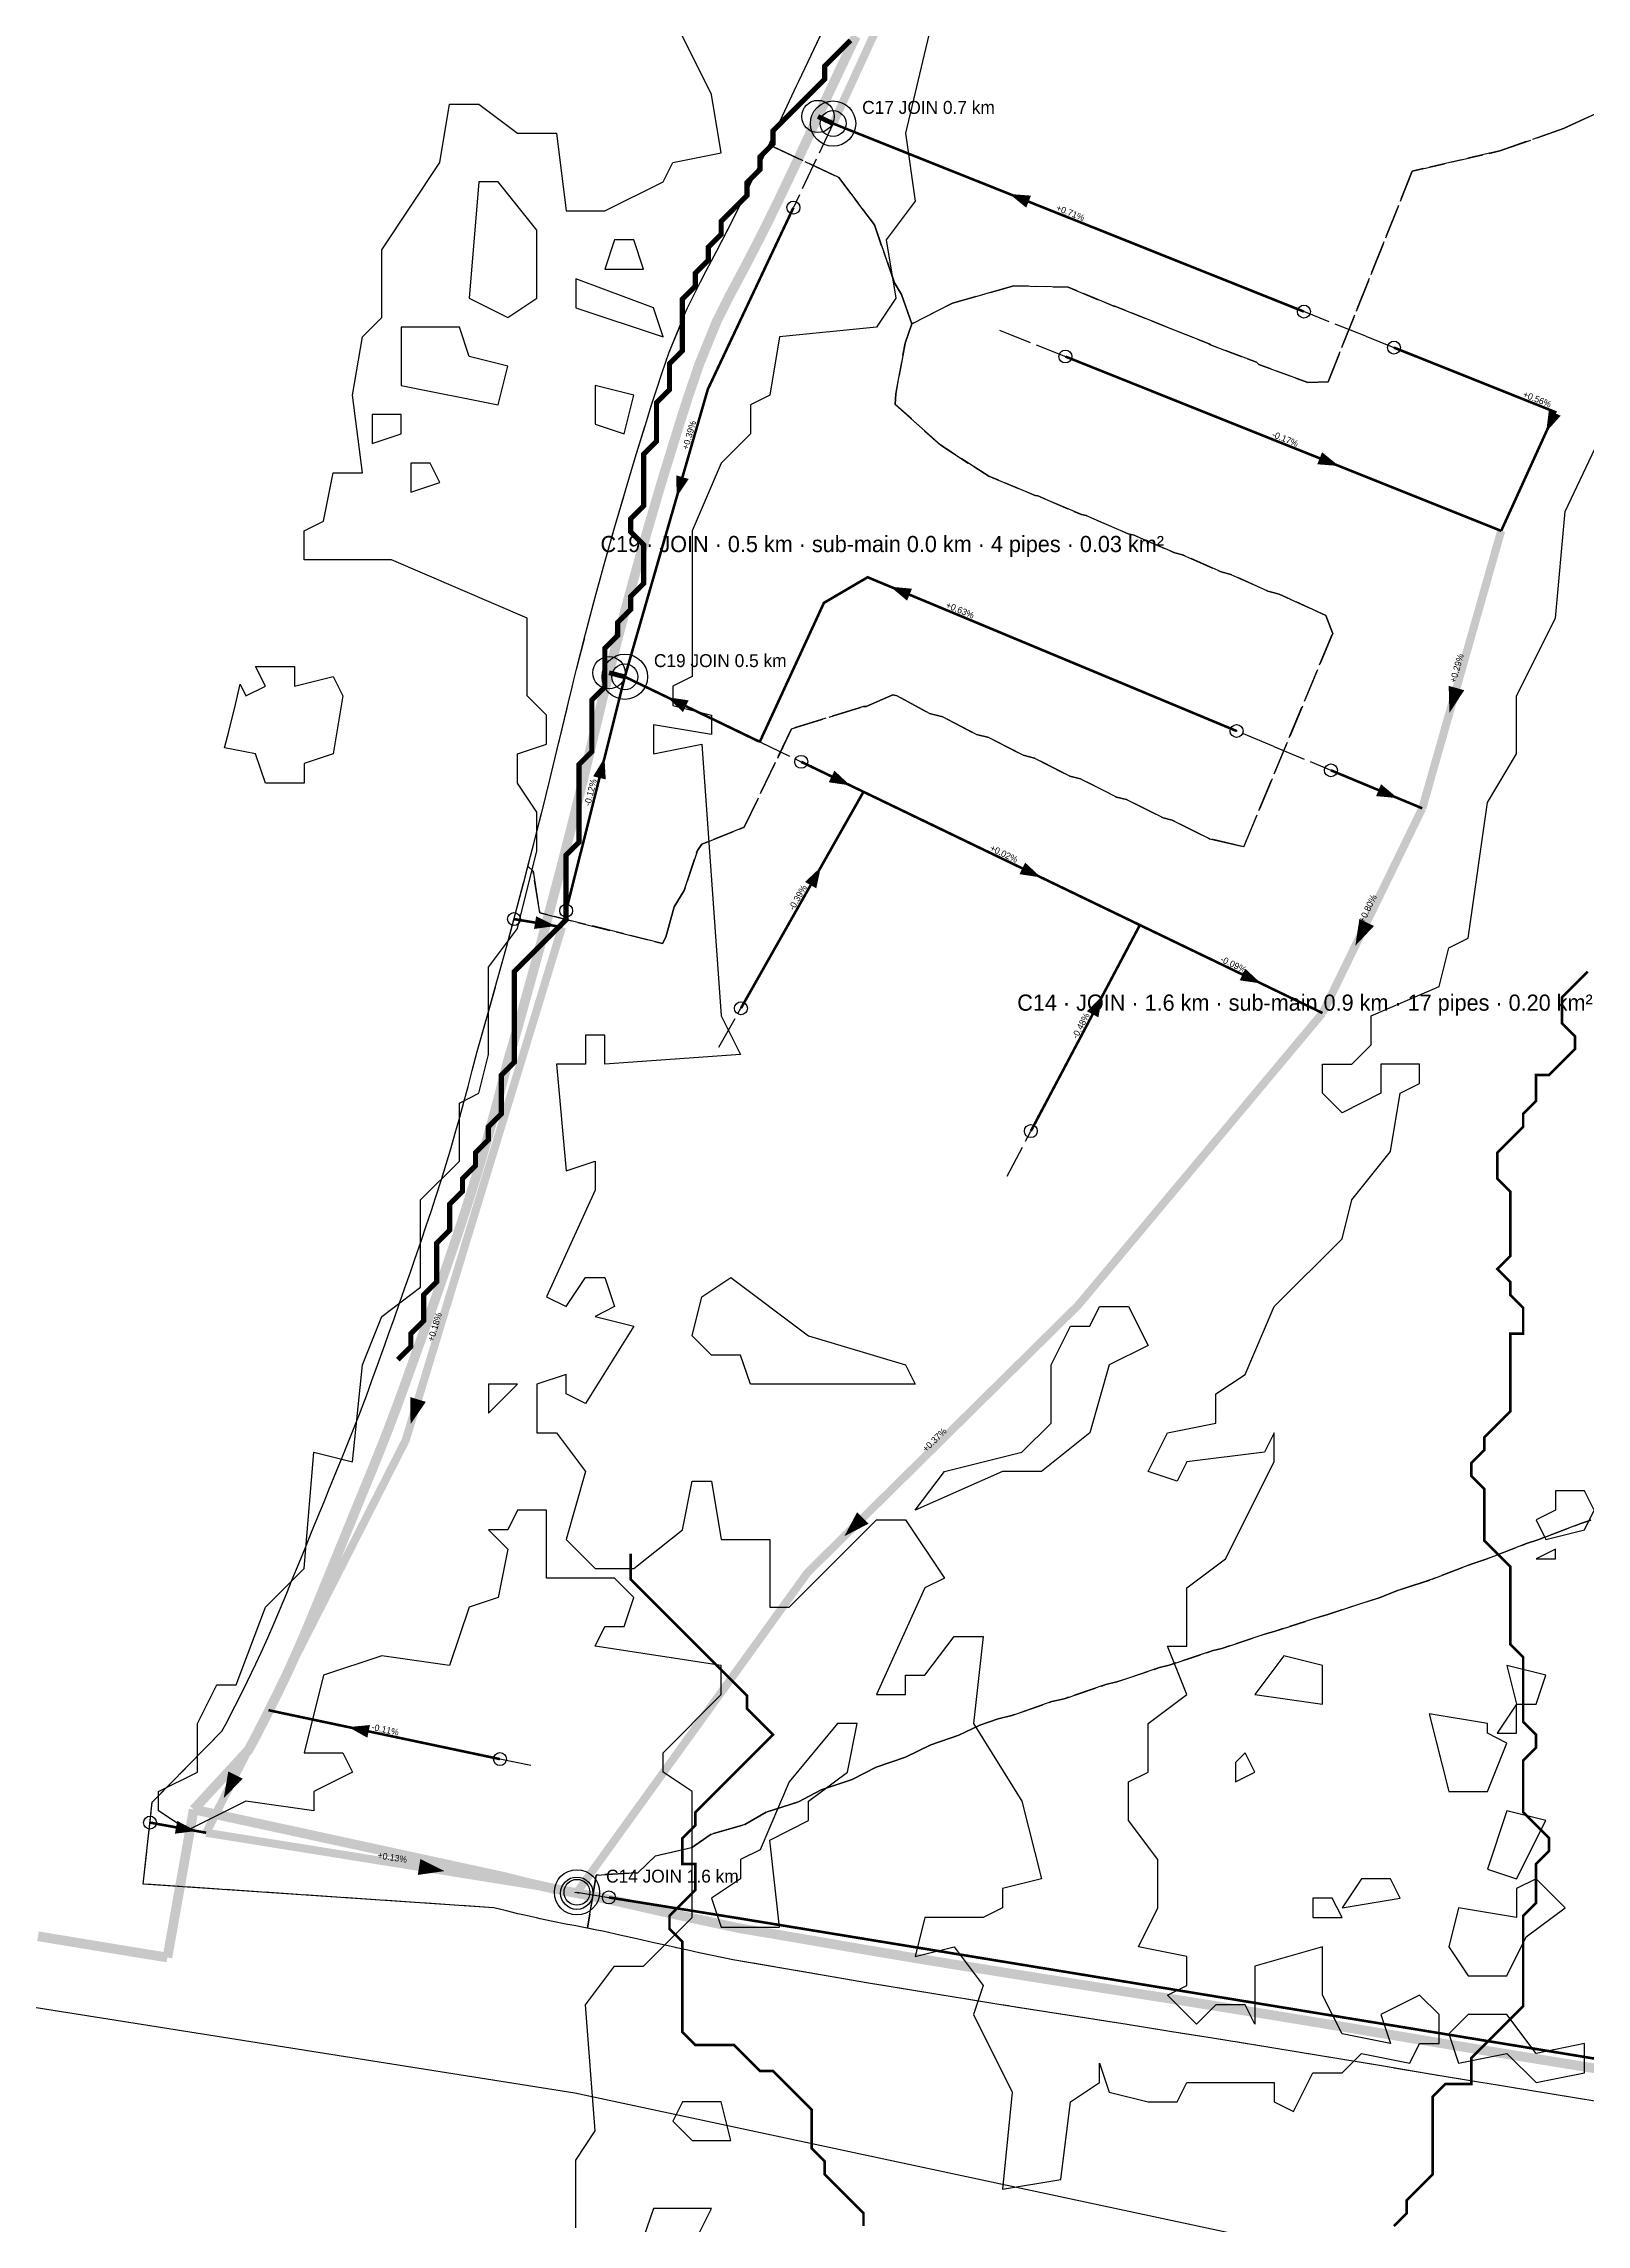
# Model space of a CAD drawing. Header units: metres. Extents: x 442821 to 452274, y 2561971 to 2571293.
# Drawn here: x 449078 to 449555, y 2567641 to 2568316 of the extents above; entities that cross this region are included whole.
import ezdxf
from ezdxf.enums import TextEntityAlignment as Align

# ---------------------------------------------------------------- set-up
doc = ezdxf.new("R2010")
doc.units = ezdxf.units.M
doc.header["$LTSCALE"] = 8
doc.linetypes.add('DASHDOT', pattern=[3.556, 2.54, -0.508, 0, -0.508])
doc.linetypes.add('DASHED', pattern=[1.524, 1.27, -0.254])
for name, color, linetype in [('A_ARROWS', 7, 'Continuous'), ('A_BUILT_2006', 252, 'Continuous'), ('A_CATCH_LABEL', 7, 'Continuous'), ('A_CATCHMENTS', 7, 'Continuous'), ('A_ENVELOPE', 3, 'Continuous'), ('A_GRADIENT', 8, 'Continuous'), ('A_HEAD_GAP', 8, 'Continuous'), ('A_HEADS', 8, 'Continuous'), ('A_JOIN_LINK', 6, 'Continuous'), ('A_MAIN_PIPE', 5, 'Continuous'), ('A_OUTLET_LABEL', 7, 'Continuous'), ('A_OUTLETS', 7, 'Continuous'), ('A_STREAMS', 5, 'Continuous'), ('A_WADI', 4, 'Continuous')]:
    doc.layers.add(name, color=color, linetype=linetype)

msp = doc.modelspace()

# ---------------------------------------------------------------- linework, layer by layer
at = {"layer": 'A_ARROWS', "color": 1}
msp.add_solid([(449376.92, 2568269.24), (449383.61, 2568268.72), (449382.12, 2568265.01)], dxfattribs=at)
at = {"layer": 'A_ARROWS', "color": 3}
for points in [[(449542.95, 2568195.64), (449543.77, 2568202.29), (449547.42, 2568200.64)], [(449478.83, 2568185.1), (449472.14, 2568185.62), (449473.63, 2568189.34)], [(449513.01, 2568108.7), (449512.79, 2568117.07), (449517.6, 2568115.71)], [(449327.69, 2568086.26), (449321.06, 2568087.24), (449322.8, 2568090.84)], [(449497.01, 2568082.34), (449490.33, 2568082.96), (449491.87, 2568086.65)], [(449318.6, 2568060.99), (449317.19, 2568054.43), (449313.71, 2568056.4)], [(449386.68, 2568057.82), (449380.05, 2568058.8), (449381.79, 2568062.4)], [(449236.55, 2568042.77), (449229.91, 2568041.86), (449230.57, 2568045.8)], [(449483.92, 2568036.67), (449485.17, 2568044.96), (449489.67, 2568042.77)], [(449454.77, 2568024.99), (449448.14, 2568025.97), (449449.88, 2568029.57)], [(449405.66, 2568021.11), (449404.44, 2568014.52), (449400.9, 2568016.39)], [(449191.7, 2567888.64), (449191.64, 2567897.02), (449196.42, 2567895.56)], [(449325.89, 2567854.01), (449329.83, 2567861.41), (449333.34, 2567857.86)], [(449172.49, 2567794.94), (449179.16, 2567795.58), (449178.34, 2567791.66)], [(449133.93, 2567772.96), (449135.33, 2567781.23), (449139.78, 2567778.96)], [(449125.48, 2567762.79), (449118.82, 2567761.97), (449119.54, 2567765.9)], [(449202.24, 2567750.4), (449193.94, 2567749.21), (449194.74, 2567754.14)]]:
    msp.add_solid(points, dxfattribs=at)
at = {"layer": 'A_ARROWS', "color": 2}
for points in [[(449274.03, 2568175.49), (449273.88, 2568182.19), (449277.72, 2568181.08)], [(449340.13, 2568147.74), (449346.8, 2568147.12), (449345.27, 2568143.43)], [(449271.07, 2568113.56), (449277.7, 2568112.58), (449275.97, 2568108.98)], [(449251.69, 2568094.81), (449252.07, 2568088.12), (449248.19, 2568089.09)]]:
    msp.add_solid(points, dxfattribs=at)
at = {"layer": 'A_BUILT_2006', "color": 252}
msp.add_lwpolyline([(448332.26, 2567295.53), (448412.16, 2567436.64), (448449.86, 2567533.08), (448423.25, 2567661.27), (448638.89, 2567714.37), (448758.53, 2567734.52), (448909.88, 2567734.52), (449242.47, 2567681.75), (449797.56, 2567563.21), (450151.84, 2567525.63), (450277.59, 2567501.59), (450351.46, 2567477.13), (450410.56, 2567500.21), (450555.37, 2567467.62), (450565.02, 2567465.34)], dxfattribs=at)
at = {"layer": 'A_CATCHMENTS', "color": 1, "linetype": 'DASHED'}
for points in [[(449569.02, 2568299.11), (449548.28, 2568289.49), (449528.62, 2568282.55), (449501.54, 2568276.33), (449475.47, 2568211.09), (449469.22, 2568210.93), (449454.07, 2568216.48), (449453.31, 2568217.17), (449439.12, 2568222.54), (449438.72, 2568222.92), (449424.18, 2568228.61), (449424.12, 2568228.66), (449409.58, 2568234.54), (449409.18, 2568234.54), (449395.05, 2568240.44), (449378.31, 2568240.81), (449359.31, 2568235.5), (449346.79, 2568229.05), (449343.5, 2568238.19), (449341.4, 2568241.73), (449335.18, 2568259.65), (449324.15, 2568274.3), (449302.6, 2568284.46), (449306.05, 2568291.85), (449308.22, 2568296.5), (449311.11, 2568302.72), (449311.79, 2568304.18), (449315.57, 2568312.22), (449320.44, 2568322.4)], [(449558.65, 2567679.13), (449545.43, 2567681.26), (449532.22, 2567683.41), (449529.1, 2567683.92), (449524.64, 2567684.65), (449521.99, 2567685.09), (449505.82, 2567687.78), (449492.62, 2567689.99), (449479.42, 2567692.2), (449466.21, 2567694.39), (449457.46, 2567695.83), (449439.78, 2567698.69), (449426.55, 2567700.8), (449413.33, 2567702.89), (449400.11, 2567704.97), (449388.83, 2567706.75), (449373.67, 2567709.15), (449363.18, 2567710.83), (449360.46, 2567711.27), (449347.26, 2567713.42), (449332.71, 2567715.86), (449320.89, 2567717.89), (449307.69, 2567720.17), (449291.43, 2567722.91), (449287.99, 2567723.65), (449284.48, 2567724.4), (449280.96, 2567725.15), (449277.45, 2567725.91), (449273.95, 2567726.67), (449273.64, 2567726.74), (449270.44, 2567727.44), (449266.94, 2567728.22), (449263.45, 2567729), (449261.64, 2567729.41), (449256.43, 2567730.6), (449251.17, 2567731.76), (449249.35, 2567732.14), (449246.46, 2567732.71), (449249.1, 2567749.14), (449249.1, 2567749.14), (449261.96, 2567749.85), (449267.45, 2567755.07), (449278.59, 2567757.62), (449284.69, 2567761.8), (449295.14, 2567764.77), (449301.73, 2567768.67), (449311.74, 2567771.79), (449318.72, 2567775.58), (449328.26, 2567778.71), (449335.68, 2567782.51), (449344.77, 2567785.59), (449352.62, 2567789.45), (449361.28, 2567792.45), (449367.73, 2567795.54), (449373.43, 2567797.54), (449377.66, 2567798.53), (449390.07, 2567802.81), (449393.89, 2567803.73), (449406.7, 2567808.08), (449410.13, 2567808.92), (449423.34, 2567813.36), (449426.36, 2567814.11), (449439.97, 2567818.64), (449442.6, 2567819.3), (449456.59, 2567823.92), (449458.83, 2567824.49), (449473.22, 2567829.2), (449475.07, 2567829.68), (449491.32, 2567834.96), (449497.29, 2567837.3), (449507.63, 2567840.66), (449520.06, 2567845.47), (449524.02, 2567846.76), (449536.84, 2567851.7), (449540.4, 2567852.87), (449553.62, 2567857.93), (449556.79, 2567858.97)]]:
    msp.add_lwpolyline(points, dxfattribs=at)
at = {"layer": 'A_CATCHMENTS', "color": 3, "linetype": 'DASHED'}
msp.add_lwpolyline([(449556.79, 2567858.97), (449553.62, 2567857.93), (449540.4, 2567852.87), (449536.84, 2567851.7), (449524.02, 2567846.76), (449520.06, 2567845.47), (449507.63, 2567840.66), (449497.29, 2567837.3), (449491.32, 2567834.96), (449475.07, 2567829.68), (449473.22, 2567829.2), (449458.83, 2567824.49), (449456.59, 2567823.92), (449442.6, 2567819.3), (449439.97, 2567818.64), (449426.36, 2567814.11), (449423.34, 2567813.36), (449410.13, 2567808.92), (449406.7, 2567808.08), (449393.89, 2567803.73), (449390.07, 2567802.81), (449377.66, 2567798.53), (449373.43, 2567797.54), (449367.73, 2567795.54), (449361.28, 2567792.45), (449352.62, 2567789.45), (449344.77, 2567785.59), (449335.68, 2567782.51), (449328.26, 2567778.71), (449318.72, 2567775.58), (449311.74, 2567771.79), (449301.73, 2567768.67), (449295.14, 2567764.77), (449284.69, 2567761.8), (449278.59, 2567757.62), (449267.45, 2567755.07), (449261.96, 2567749.85), (449249.1, 2567749.14), (449246.46, 2567732.71), (449245.81, 2567732.84), (449242.27, 2567733.53), (449240.29, 2567733.91), (449235.24, 2567734.91), (449231.76, 2567735.63), (449230.66, 2567735.88), (449226.93, 2567736.72), (449224.85, 2567737.22), (449221.37, 2567738.09), (449217.51, 2567739.05), (449109.03, 2567746.39), (449111.82, 2567771.7), (449133.35, 2567793.66), (449134.55, 2567795.86), (449137.46, 2567801.53), (449139.06, 2567804.7), (449141.3, 2567809.17), (449143.9, 2567814.53), (449145.54, 2567818.06), (449147.56, 2567822.56), (449149.53, 2567827.12), (449151.48, 2567831.73), (449153.4, 2567836.39), (449155.11, 2567840.56), (449157.25, 2567845.79), (449159.18, 2567850.51), (449161.1, 2567855.23), (449163.03, 2567859.95), (449164.96, 2567864.67), (449166.47, 2567868.37), (449168.84, 2567874.12), (449170.75, 2567878.81), (449172.64, 2567883.48), (449174.49, 2567888.14), (449175.68, 2567891.2), (449178.05, 2567897.47), (449179.78, 2567902.17), (449181.49, 2567906.92), (449183.72, 2567913.16), (449184.9, 2567916.49), (449186.6, 2567921.28), (449188.3, 2567926.07), (449189.98, 2567930.86), (449191.66, 2567935.65), (449193.06, 2567939.68), (449194.96, 2567945.22), (449196.58, 2567949.99), (449198.17, 2567954.77), (449199.43, 2567958.64), (449201.23, 2567964.3), (449202.71, 2567969.08), (449204.14, 2567973.87), (449205.54, 2567978.66), (449206.92, 2567983.59), (449208.2, 2567988.3), (449209.48, 2567993.16), (449210.75, 2567998.06), (449212.27, 2568003.97), (449215.23, 2568014.1), (449218.4, 2568025.56), (449219.23, 2568028.54), (449221.15, 2568035.55), (449224.07, 2568046.33), (449226.93, 2568057.1), (449228.02, 2568061.27), (449229.6, 2568059.69), (449229.6, 2568059.69), (449231.65, 2568046.87), (449269.61, 2568037.35), (449270.7, 2568039.3), (449273.27, 2568048.74), (449276.35, 2568053.79), (449280.46, 2568066.16), (449281.76, 2568068.14), (449282.13, 2568068.2), (449294.86, 2568073.3), (449309.56, 2568103.78), (449331.76, 2568110.67), (449332.64, 2568110.66), (449340.87, 2568114.24), (449342.16, 2568113.93), (449352.26, 2568108.53), (449356.35, 2568107.53), (449366.7, 2568102.07), (449370.54, 2568101.14), (449381.14, 2568095.6), (449384.72, 2568094.74), (449395.59, 2568089.14), (449398.91, 2568088.35), (449410.03, 2568082.68), (449413.1, 2568081.95), (449424.47, 2568076.22), (449427.28, 2568075.56), (449438.86, 2568069.79), (449449.39, 2568067.3), (449476.91, 2568133.32), (449476.89, 2568133.44), (449474.84, 2568138.8), (449460.4, 2568145.47), (449456.81, 2568146.39), (449445.45, 2568151.55), (449442.42, 2568152.3), (449430.51, 2568157.62), (449428.04, 2568158.21), (449415.56, 2568163.68), (449413.65, 2568164.13), (449400.62, 2568169.75), (449399.27, 2568170.05), (449385.67, 2568175.81), (449384.88, 2568175.98), (449370.52, 2568181.95), (449355.67, 2568191.5), (449341.63, 2568204.14), (449341.76, 2568207.36), (449344.68, 2568223.08), (449346.79, 2568229.05), (449359.31, 2568235.5), (449378.31, 2568240.81), (449395.05, 2568240.44), (449409.18, 2568234.54), (449409.58, 2568234.54), (449424.12, 2568228.66), (449424.18, 2568228.61), (449438.72, 2568222.92), (449439.12, 2568222.54), (449453.31, 2568217.17), (449454.07, 2568216.48), (449469.22, 2568210.93), (449475.47, 2568211.09), (449501.54, 2568276.33), (449528.62, 2568282.55), (449548.28, 2568289.49), (449569.02, 2568299.11)], dxfattribs=at)
at = {"layer": 'A_CATCHMENTS', "color": 2, "linetype": 'DASHED'}
msp.add_lwpolyline([(449324.15, 2568274.3), (449335.18, 2568259.65), (449341.4, 2568241.73), (449343.5, 2568238.19), (449346.79, 2568229.05), (449344.68, 2568223.08), (449341.76, 2568207.36), (449341.63, 2568204.14), (449355.67, 2568191.5), (449370.52, 2568181.95), (449384.88, 2568175.98), (449385.67, 2568175.81), (449399.27, 2568170.05), (449400.62, 2568169.75), (449413.65, 2568164.13), (449415.56, 2568163.68), (449428.04, 2568158.21), (449430.51, 2568157.62), (449442.42, 2568152.3), (449445.45, 2568151.55), (449456.81, 2568146.39), (449460.4, 2568145.47), (449474.84, 2568138.8), (449476.89, 2568133.44), (449476.91, 2568133.32), (449449.39, 2568067.3), (449438.86, 2568069.79), (449427.28, 2568075.56), (449424.47, 2568076.22), (449413.1, 2568081.95), (449410.03, 2568082.68), (449398.91, 2568088.35), (449395.59, 2568089.14), (449384.72, 2568094.74), (449381.14, 2568095.6), (449370.54, 2568101.14), (449366.7, 2568102.07), (449356.35, 2568107.53), (449352.26, 2568108.53), (449342.16, 2568113.93), (449340.87, 2568114.24), (449332.64, 2568110.66), (449331.76, 2568110.67), (449309.56, 2568103.78), (449294.86, 2568073.3), (449282.13, 2568068.2), (449281.76, 2568068.14), (449280.46, 2568066.16), (449276.35, 2568053.79), (449273.27, 2568048.74), (449270.7, 2568039.3), (449269.61, 2568037.35), (449231.65, 2568046.87), (449229.6, 2568059.69), (449228.02, 2568061.27), (449229.74, 2568067.88), (449232.48, 2568078.67), (449234.68, 2568087.59), (449237.48, 2568099.21), (449237.75, 2568100.33), (449240.55, 2568112), (449241.67, 2568116.65), (449242.23, 2568118.92), (449243.05, 2568122.23), (449245.84, 2568133.18), (449248.73, 2568144.12), (449251.71, 2568155.03), (449254.78, 2568165.92), (449258.17, 2568177.51), (449259.19, 2568181.01), (449261.18, 2568187.6), (449264.75, 2568199.12), (449266.16, 2568203.67), (449267.94, 2568209.26), (449269.45, 2568213.68), (449271.72, 2568220.33), (449276.43, 2568231.85), (449277.23, 2568233.8), (449281.35, 2568242.08), (449283.13, 2568245.44), (449286.43, 2568251.63), (449291.7, 2568261.85), (449296.56, 2568271.73), (449301.33, 2568281.74), (449302.6, 2568284.46), (449324.15, 2568274.3)], close=True, dxfattribs=at)
at = {"layer": 'A_ENVELOPE', "color": 3}
msp.add_lwpolyline([(449558.65, 2567679.13), (449545.43, 2567681.26), (449532.22, 2567683.41), (449529.1, 2567683.92), (449524.64, 2567684.65), (449521.99, 2567685.09), (449505.82, 2567687.78), (449492.62, 2567689.99), (449479.42, 2567692.2), (449466.21, 2567694.39), (449457.46, 2567695.83), (449439.78, 2567698.69), (449426.55, 2567700.8), (449413.33, 2567702.89), (449400.11, 2567704.97), (449388.83, 2567706.75), (449373.67, 2567709.15), (449363.18, 2567710.83), (449360.46, 2567711.27), (449347.26, 2567713.42), (449332.71, 2567715.86), (449320.89, 2567717.89), (449307.69, 2567720.17), (449291.43, 2567722.91), (449287.99, 2567723.65), (449284.48, 2567724.4), (449280.96, 2567725.15), (449277.45, 2567725.91), (449273.95, 2567726.67), (449273.64, 2567726.74), (449270.44, 2567727.44), (449266.94, 2567728.22), (449263.45, 2567729), (449261.64, 2567729.41), (449256.43, 2567730.6), (449251.17, 2567731.76), (449249.35, 2567732.14), (449245.81, 2567732.84), (449242.27, 2567733.53), (449240.29, 2567733.91), (449235.24, 2567734.91), (449231.76, 2567735.63), (449230.66, 2567735.88), (449226.93, 2567736.72), (449224.85, 2567737.22), (449221.37, 2567738.09), (449217.51, 2567739.05), (449109.03, 2567746.39), (449111.82, 2567771.7), (449133.35, 2567793.66), (449134.55, 2567795.86), (449137.46, 2567801.53), (449139.06, 2567804.7), (449141.3, 2567809.17), (449143.9, 2567814.53), (449145.54, 2567818.06), (449147.56, 2567822.56), (449149.53, 2567827.12), (449151.48, 2567831.73), (449153.4, 2567836.39), (449155.11, 2567840.56), (449157.25, 2567845.79), (449159.18, 2567850.51), (449161.1, 2567855.23), (449163.03, 2567859.95), (449164.96, 2567864.67), (449166.47, 2567868.37), (449168.84, 2567874.12), (449170.75, 2567878.81), (449172.64, 2567883.48), (449174.49, 2567888.14), (449175.68, 2567891.2), (449178.05, 2567897.47), (449179.78, 2567902.17), (449181.49, 2567906.92), (449183.72, 2567913.16), (449184.9, 2567916.49), (449186.6, 2567921.28), (449188.3, 2567926.07), (449189.98, 2567930.86), (449191.66, 2567935.65), (449193.06, 2567939.68), (449194.96, 2567945.22), (449196.58, 2567949.99), (449198.17, 2567954.77), (449199.43, 2567958.64), (449201.23, 2567964.3), (449202.71, 2567969.08), (449204.14, 2567973.87), (449205.54, 2567978.66), (449206.92, 2567983.59), (449208.2, 2567988.3), (449209.48, 2567993.16), (449210.75, 2567998.06), (449212.27, 2568003.97), (449215.23, 2568014.1), (449218.4, 2568025.56), (449219.23, 2568028.54), (449221.15, 2568035.55), (449224.07, 2568046.33), (449226.93, 2568057.1), (449229.74, 2568067.88), (449232.48, 2568078.67), (449234.68, 2568087.59), (449237.48, 2568099.21), (449237.75, 2568100.33), (449240.55, 2568112), (449241.67, 2568116.65), (449242.23, 2568118.92), (449243.05, 2568122.23), (449245.84, 2568133.18), (449248.73, 2568144.12), (449251.71, 2568155.03), (449254.78, 2568165.92), (449258.17, 2568177.51), (449259.19, 2568181.01), (449261.18, 2568187.6), (449264.75, 2568199.12), (449266.16, 2568203.67), (449267.94, 2568209.26), (449269.45, 2568213.68), (449271.72, 2568220.33), (449276.43, 2568231.85), (449277.23, 2568233.8), (449281.35, 2568242.08), (449283.13, 2568245.44), (449286.43, 2568251.63), (449291.7, 2568261.85), (449296.56, 2568271.73), (449301.33, 2568281.74), (449306.05, 2568291.85), (449308.22, 2568296.5), (449311.11, 2568302.72), (449311.79, 2568304.18), (449315.57, 2568312.22), (449320.44, 2568322.4)], dxfattribs=at)
at = {"layer": 'A_HEAD_GAP', "color": 8, "linetype": 'DASHED'}
for points in [[(449322.39, 2568291.03), (449310.13, 2568265.02)], [(449487.15, 2568225.2), (449468.01, 2568232.85)], [(449373.89, 2568227.1), (449394.25, 2568218.95)], [(449487.15, 2568225.2), (449495.87, 2568221.72)], [(449458.67, 2568098.32), (449447.19, 2568103.1)], [(449299.72, 2568099.75), (449312.54, 2568093.57)], [(449458.67, 2568098.32), (449476.37, 2568090.94)], [(449238.55, 2568042.44), (449239.83, 2568047.51)], [(449287.07, 2568005.27), (449293.89, 2568017.33)], [(449376.21, 2567965.42), (449383.56, 2567979.32)], [(449228.88, 2567783.02), (449219.37, 2567785.03)], [(449243.18, 2567743.83), (449253.05, 2567742.24)]]:
    msp.add_lwpolyline(points, dxfattribs=at)
at = {"layer": 'A_HEADS', "color": 2}
for centre in [(449310.13, 2568265.02), (449447.19, 2568103.1), (449239.83, 2568047.51)]:
    msp.add_circle(centre, 2, dxfattribs=at)
at = {"layer": 'A_HEADS', "color": 1}
for centre in [(449468.01, 2568232.85), (449253.05, 2567742.24)]:
    msp.add_circle(centre, 2, dxfattribs=at)
at = {"layer": 'A_HEADS', "color": 3}
for centre in [(449495.87, 2568221.72), (449394.25, 2568218.95), (449312.54, 2568093.57), (449476.37, 2568090.94), (449223.69, 2568044.92), (449293.89, 2568017.33), (449383.56, 2567979.32), (449219.37, 2567785.03), (449111.12, 2567765.39)]:
    msp.add_circle(centre, 2, dxfattribs=at)
at = {"layer": 'A_JOIN_LINK', "color": 6, "const_width": 1.5}
for points in [[(449322.39, 2568291.03), (449317.71, 2568293.21)], [(449257.98, 2568119.87), (449253.09, 2568121.12)], [(449243.18, 2567743.83), (449243.13, 2567743.55)]]:
    msp.add_lwpolyline(points, dxfattribs=at)
at = {"layer": 'A_JOIN_LINK', "color": 6}
for centre in [(449317.71, 2568293.21), (449253.09, 2568121.12), (449243.13, 2567743.55)]:
    msp.add_circle(centre, 5, dxfattribs=at)
at = {"layer": 'A_MAIN_PIPE', "color": 5, "const_width": 3}
for points in [[(449329.44, 2568318.06), (449324.61, 2568307.94), (449320.85, 2568299.94), (449320.18, 2568298.5), (449317.28, 2568292.28), (449315.11, 2568287.62), (449310.37, 2568277.48), (449305.57, 2568267.38), (449300.64, 2568257.35), (449295.29, 2568246.98), (449291.96, 2568240.73), (449290.24, 2568237.5), (449286.35, 2568229.68), (449285.69, 2568228.07), (449281.09, 2568216.82), (449278.92, 2568210.45), (449277.44, 2568206.13), (449275.7, 2568200.67), (449274.3, 2568196.16), (449270.74, 2568184.68), (449268.78, 2568178.16), (449267.76, 2568174.7), (449264.39, 2568163.16), (449261.34, 2568152.35), (449258.39, 2568141.53), (449255.52, 2568130.67), (449252.75, 2568119.79), (449251.94, 2568116.52), (449251.39, 2568114.28), (449250.28, 2568109.66), (449247.47, 2568097.99), (449247.2, 2568096.87), (449244.4, 2568085.22), (449242.18, 2568076.24), (449239.43, 2568065.39), (449236.6, 2568054.55), (449233.72, 2568043.73), (449230.8, 2568032.92), (449228.87, 2568025.89), (449228.04, 2568022.89), (449224.85, 2568011.36), (449221.91, 2568001.32), (449220.43, 2567995.56), (449219.16, 2567990.63), (449217.86, 2567985.71), (449216.56, 2567980.93), (449215.15, 2567975.92), (449213.73, 2567971.04), (449212.28, 2567966.17), (449210.78, 2567961.31), (449208.95, 2567955.57), (449207.66, 2567951.63), (449206.06, 2567946.81), (449204.42, 2567941.99), (449202.51, 2567936.42), (449201.1, 2567932.36), (449199.42, 2567927.55), (449197.73, 2567922.75), (449196.03, 2567917.94), (449194.32, 2567913.14), (449193.14, 2567909.81), (449190.9, 2567903.54), (449189.17, 2567898.75), (449187.42, 2567893.98), (449185.02, 2567887.63), (449183.8, 2567884.48), (449181.93, 2567879.76), (449180.02, 2567875.04), (449178.09, 2567870.33), (449175.73, 2567864.57), (449174.22, 2567860.89), (449172.29, 2567856.17), (449170.36, 2567851.45), (449168.44, 2567846.73), (449166.51, 2567842.01), (449164.37, 2567836.77), (449162.65, 2567832.58), (449160.7, 2567827.87), (449158.73, 2567823.19), (449156.71, 2567818.53), (449154.63, 2567813.9), (449152.93, 2567810.24), (449150.27, 2567804.76), (449148, 2567800.21), (449146.37, 2567796.99), (449143.38, 2567791.16), (449141.53, 2567787.78), (449124.63, 2567769.44)], [(449124.63, 2567769.44), (449116.51, 2567723.67)], [(449560.23, 2567689.01), (449547.03, 2567691.14), (449533.84, 2567693.28), (449530.72, 2567693.79), (449526.27, 2567694.52), (449523.63, 2567694.96), (449507.47, 2567697.64), (449494.27, 2567699.85), (449481.06, 2567702.06), (449467.84, 2567704.26), (449459.07, 2567705.7), (449441.36, 2567708.56), (449428.12, 2567710.67), (449414.88, 2567712.77), (449401.66, 2567714.85), (449390.39, 2567716.63), (449375.24, 2567719.03), (449364.76, 2567720.71), (449362.06, 2567721.14), (449348.89, 2567723.29), (449334.38, 2567725.72), (449322.58, 2567727.75), (449309.37, 2567730.03), (449293.31, 2567732.74), (449290.07, 2567733.43), (449286.57, 2567734.18), (449283.07, 2567734.93), (449279.57, 2567735.68), (449276.08, 2567736.44), (449275.78, 2567736.51), (449272.6, 2567737.2), (449269.12, 2567737.98), (449265.65, 2567738.76), (449263.86, 2567739.16), (449258.62, 2567740.36), (449253.26, 2567741.54), (449251.35, 2567741.93), (449247.74, 2567742.66), (449244.17, 2567743.35), (449242.21, 2567743.73), (449237.23, 2567744.71), (449233.88, 2567745.41), (449232.85, 2567745.64), (449229.19, 2567746.46), (449227.23, 2567746.93), (449223.79, 2567747.79), (449219.92, 2567748.75), (449124.63, 2567769.44)], [(449116.51, 2567723.67), (449108.49, 2567724.96), (449099.68, 2567726.4), (449092.44, 2567727.6), (449084.38, 2567728.93), (449076.46, 2567730.23)]]:
    msp.add_lwpolyline(points, dxfattribs=at)
at = {"layer": 'A_OUTLETS', "color": 5}
for centre, radius in [((449322.39, 2568291.03), 7), ((449322.39, 2568291.03), 4), ((449257.98, 2568119.87), 7), ((449257.98, 2568119.87), 4), ((449243.18, 2567743.83), 7), ((449243.18, 2567743.83), 4)]:
    msp.add_circle(centre, radius, dxfattribs=at)
at = {"layer": 'A_SECONDARY_HEADER', "color": 1, "linetype": 'DASHED', "const_width": 2.5}
msp.add_lwpolyline([(449358.42, 2568369.56), (449322.39, 2568291.03)], dxfattribs=at)
at = {"layer": 'A_SECONDARY_HEADER', "color": 3, "linetype": 'DASHED', "const_width": 2.5}
for points in [[(449529.02, 2568165.01), (449504.62, 2568079.17)], [(449238.55, 2568042.44), (449190.19, 2567883.67), (449147.76, 2567800.17)], [(449473.77, 2568015.84), (449398.25, 2567925.5), (449314.53, 2567842.79), (449243.18, 2567743.83)], [(449147.76, 2567800.17), (449128.49, 2567762.25)], [(449128.49, 2567762.25), (449243.18, 2567743.83)]]:
    msp.add_lwpolyline(points, dxfattribs=at)
at = {"layer": 'A_SECONDARY_HEADER', "color": 3, "const_width": 2.5}
msp.add_lwpolyline([(449504.62, 2568079.17), (449473.77, 2568015.84)], dxfattribs=at)
at = {"layer": 'A_SECONDARY_MAIN', "color": 1, "const_width": 0.8}
msp.add_lwpolyline([(449468.01, 2568232.85), (449322.39, 2568291.03)], dxfattribs=at)
at = {"layer": 'A_SECONDARY_MAIN', "color": 3, "linetype": 'DASHDOT', "const_width": 0.8}
for points in [[(449394.25, 2568218.95), (449529.02, 2568165.01)], [(449293.89, 2568017.33), (449331.79, 2568084.29)], [(449383.56, 2567979.32), (449417.27, 2568043.07)]]:
    msp.add_lwpolyline(points, dxfattribs=at)
at = {"layer": 'A_SECONDARY_MAIN', "color": 2, "const_width": 0.8}
for points in [[(449447.19, 2568103.1), (449333.08, 2568150.67), (449319.55, 2568142.74), (449299.72, 2568099.75)], [(449299.72, 2568099.75), (449257.98, 2568119.87)]]:
    msp.add_lwpolyline(points, dxfattribs=at)
at = {"layer": 'A_SECONDARY_MAIN', "color": 3, "linetype": 'DASHED', "const_width": 0.8}
for points in [[(449331.79, 2568084.29), (449417.27, 2568043.07)], [(449223.69, 2568044.92), (449238.55, 2568042.44)], [(449417.27, 2568043.07), (449473.77, 2568015.84)], [(449219.37, 2567785.03), (449147.76, 2567800.17)]]:
    msp.add_lwpolyline(points, dxfattribs=at)
at = {"layer": 'A_SECONDARY_MAIN', "color": 3, "const_width": 0.8}
msp.add_lwpolyline([(449111.12, 2567765.39), (449128.49, 2567762.25)], dxfattribs=at)
at = {"layer": 'A_SECONDARY_MAIN_BRANCH', "color": 2, "linetype": 'DASHED', "const_width": 0.8}
for points in [[(449310.13, 2568265.02), (449283.65, 2568208.83), (449257.98, 2568119.87)], [(449239.83, 2568047.51), (449257.98, 2568119.87)]]:
    msp.add_lwpolyline(points, dxfattribs=at)
at = {"layer": 'A_SECONDARY_MAIN_BRANCH', "color": 3, "const_width": 0.8}
for points in [[(449495.87, 2568221.72), (449545.74, 2568201.79), (449529.02, 2568165.01)], [(449476.37, 2568090.94), (449504.62, 2568079.17)]]:
    msp.add_lwpolyline(points, dxfattribs=at)
at = {"layer": 'A_SECONDARY_MAIN_BRANCH', "color": 3, "linetype": 'DASHED', "const_width": 0.8}
msp.add_lwpolyline([(449312.54, 2568093.57), (449321.89, 2568089.06), (449331.79, 2568084.29)], dxfattribs=at)
at = {"layer": 'A_SECONDARY_MAIN_BRANCH', "color": 1, "linetype": 'DASHED', "const_width": 0.8}
msp.add_lwpolyline([(449253.05, 2567742.24), (449293.53, 2567735.74), (449695.92, 2567669.75), (449912.47, 2567635.88)], dxfattribs=at)
at = {"layer": 'A_STREAMS', "color": 5}
for points, const_width in [([(449327.8, 2568316.78), (449323.8, 2568312.78), (449319.8, 2568308.78), (449319.8, 2568304.78), (449315.8, 2568300.78), (449311.79, 2568296.78), (449307.79, 2568292.77), (449303.79, 2568288.77), (449303.79, 2568284.77), (449299.79, 2568280.77), (449299.79, 2568276.77), (449295.79, 2568272.77), (449295.79, 2568268.77), (449291.79, 2568264.76), (449287.79, 2568260.76), (449287.79, 2568256.76), (449283.79, 2568252.76), (449283.79, 2568248.76), (449279.79, 2568244.76), (449279.79, 2568240.76), (449275.79, 2568236.75), (449275.79, 2568232.75), (449275.79, 2568228.75), (449275.79, 2568224.75), (449275.79, 2568220.75), (449271.79, 2568216.75), (449271.79, 2568212.75), (449271.79, 2568208.74), (449267.79, 2568204.74), (449267.79, 2568200.74), (449267.79, 2568196.74), (449267.79, 2568192.74), (449263.79, 2568188.74), (449263.79, 2568184.74), (449263.79, 2568180.74), (449263.79, 2568176.73), (449263.79, 2568172.73), (449259.79, 2568168.73), (449259.79, 2568164.73), (449263.79, 2568160.73), (449263.79, 2568156.73), (449263.79, 2568152.73), (449263.79, 2568148.72), (449259.79, 2568144.72), (449259.79, 2568140.72), (449255.79, 2568136.72), (449255.79, 2568132.72), (449251.79, 2568128.72), (449251.79, 2568124.72), (449251.79, 2568120.71), (449251.79, 2568116.71), (449247.79, 2568112.71), (449247.79, 2568108.71), (449247.79, 2568104.71), (449247.79, 2568100.71), (449247.79, 2568096.71), (449243.79, 2568092.7), (449243.79, 2568088.7), (449243.79, 2568084.7), (449243.79, 2568080.7), (449243.79, 2568076.7), (449243.79, 2568072.7), (449243.79, 2568068.7), (449239.78, 2568064.69), (449239.78, 2568060.69), (449239.78, 2568056.69), (449239.78, 2568052.69), (449239.78, 2568048.69), (449239.78, 2568044.69), (449235.78, 2568040.69), (449231.78, 2568036.68), (449227.78, 2568032.68), (449223.78, 2568028.68), (449223.78, 2568024.68), (449223.78, 2568020.68), (449223.78, 2568016.68), (449223.78, 2568012.68), (449223.78, 2568008.68), (449223.78, 2568004.67), (449223.78, 2568000.67), (449219.78, 2567996.67), (449219.78, 2567992.67), (449219.78, 2567988.67), (449219.78, 2567984.67), (449215.78, 2567980.67), (449215.78, 2567976.66), (449211.78, 2567972.66), (449211.78, 2567968.66), (449207.78, 2567964.66), (449207.78, 2567960.66), (449203.78, 2567956.66), (449203.78, 2567952.66), (449203.78, 2567948.65), (449199.78, 2567944.65), (449199.78, 2567940.65), (449199.78, 2567936.65), (449199.78, 2567932.65), (449195.78, 2567928.65), (449195.78, 2567924.65), (449195.78, 2567920.64), (449191.78, 2567916.64), (449191.78, 2567912.64), (449187.78, 2567908.64)], 1.6), ([(449555.83, 2568028.68), (449551.83, 2568024.68), (449547.83, 2568020.68), (449547.83, 2568016.68), (449547.83, 2568012.68), (449551.83, 2568008.68), (449551.83, 2568004.67), (449547.83, 2568000.67), (449543.83, 2567996.67), (449539.83, 2567996.67), (449539.83, 2567992.67), (449539.83, 2567988.67), (449535.83, 2567984.67), (449535.83, 2567980.67), (449531.82, 2567976.66), (449527.82, 2567972.66), (449527.82, 2567968.66), (449527.82, 2567964.66), (449531.82, 2567960.66), (449531.82, 2567956.66), (449531.82, 2567952.66), (449531.82, 2567948.65), (449531.82, 2567944.65), (449531.82, 2567940.65), (449527.82, 2567936.65), (449531.82, 2567932.65), (449531.82, 2567928.65), (449535.83, 2567924.65), (449535.83, 2567920.64), (449535.83, 2567916.64), (449531.82, 2567916.64), (449531.82, 2567912.64), (449531.82, 2567908.64), (449531.82, 2567904.64), (449531.82, 2567900.64), (449531.82, 2567896.64), (449531.82, 2567892.63), (449527.82, 2567888.63), (449523.82, 2567884.63), (449523.82, 2567880.63), (449519.82, 2567876.63), (449519.82, 2567872.63), (449523.82, 2567868.63), (449523.82, 2567864.62), (449523.82, 2567860.62), (449523.82, 2567856.62), (449523.82, 2567852.62), (449527.82, 2567848.62), (449531.82, 2567844.62), (449531.82, 2567840.62), (449531.82, 2567836.62), (449531.82, 2567832.61), (449531.82, 2567828.61), (449531.82, 2567824.61), (449531.82, 2567820.61), (449535.83, 2567816.61), (449535.83, 2567812.61), (449535.83, 2567808.61), (449535.83, 2567804.6), (449535.83, 2567800.6), (449535.83, 2567796.6), (449539.83, 2567792.6), (449539.83, 2567788.6), (449535.83, 2567784.6), (449535.83, 2567780.6), (449535.83, 2567776.59), (449535.83, 2567772.59), (449535.83, 2567768.59), (449539.83, 2567764.59), (449543.83, 2567760.59), (449543.83, 2567756.59), (449539.83, 2567752.59), (449539.83, 2567748.58), (449539.83, 2567744.58), (449539.83, 2567740.58), (449535.83, 2567736.58), (449535.83, 2567732.58), (449535.83, 2567728.58), (449535.83, 2567724.58), (449535.83, 2567720.57), (449535.83, 2567716.57), (449535.83, 2567712.57), (449535.83, 2567708.57), (449531.82, 2567704.57), (449527.82, 2567700.57), (449523.82, 2567696.57), (449519.82, 2567692.56), (449519.82, 2567688.56), (449519.82, 2567684.56), (449515.82, 2567684.56), (449511.82, 2567684.56), (449507.82, 2567680.56), (449507.82, 2567676.56), (449507.82, 2567672.56), (449507.82, 2567668.56), (449507.82, 2567664.56), (449507.82, 2567660.55), (449507.82, 2567656.55), (449503.82, 2567652.55), (449499.82, 2567648.55), (449499.82, 2567644.55), (449495.82, 2567640.55)], 0.8), ([(449259.79, 2567848.62), (449259.79, 2567844.62), (449259.79, 2567840.62), (449263.79, 2567836.62), (449267.79, 2567832.61), (449271.79, 2567828.61), (449275.79, 2567824.61), (449279.79, 2567820.61), (449283.79, 2567816.61), (449287.79, 2567812.61), (449291.79, 2567808.61), (449295.79, 2567804.6), (449295.79, 2567800.6), (449299.79, 2567796.6), (449303.79, 2567792.6), (449299.79, 2567788.6), (449295.79, 2567784.6), (449291.79, 2567780.6), (449287.79, 2567776.59), (449283.79, 2567772.59), (449279.79, 2567768.59), (449279.79, 2567764.59), (449275.79, 2567760.59), (449275.79, 2567756.59), (449275.79, 2567752.59), (449279.79, 2567752.59), (449279.79, 2567748.58), (449279.79, 2567744.58), (449275.79, 2567740.58), (449271.79, 2567736.58), (449271.79, 2567732.58), (449275.79, 2567728.58), (449275.79, 2567724.58), (449275.79, 2567720.57), (449275.79, 2567716.57), (449275.79, 2567712.57), (449275.79, 2567708.57), (449275.79, 2567704.57), (449275.79, 2567700.57), (449279.79, 2567696.57), (449283.79, 2567696.57), (449287.79, 2567696.57), (449291.79, 2567696.57), (449295.79, 2567692.56), (449299.79, 2567688.56), (449303.79, 2567688.56), (449307.79, 2567684.56), (449311.79, 2567680.56), (449315.8, 2567676.56), (449315.8, 2567672.56), (449315.8, 2567668.56), (449315.8, 2567664.56), (449319.8, 2567660.55), (449319.8, 2567656.55), (449323.8, 2567652.55), (449327.8, 2567648.55), (449331.8, 2567644.55), (449331.8, 2567640.55)], 0.8)]:
    msp.add_lwpolyline(points, dxfattribs=dict(at, const_width=const_width))
at = {"layer": 'A_WADI', "color": 4}
for points in [[(449356.8, 2568339.01), (449344.8, 2568288.01), (449347.8, 2568267.01), (449338.8, 2568255.01), (449341.8, 2568237.01), (449335.8, 2568228.01), (449305.8, 2568225.01), (449302.8, 2568207.01), (449296.8, 2568204.01), (449296.8, 2568195.01), (449287.8, 2568186.01), (449278.8, 2568165.01), (449278.8, 2568120.01), (449272.8, 2568117.01), (449272.8, 2568111.01), (449284.8, 2568108.01), (449284.8, 2568102.01), (449266.8, 2568105.01), (449266.8, 2568096.01), (449281.8, 2568099.01), (449287.8, 2568015.01), (449293.8, 2568003.01), (449251.8, 2568000.01), (449251.8, 2568009.01), (449245.8, 2568009.01), (449245.8, 2568000.01), (449236.8, 2568000.01), (449239.8, 2567967.01), (449248.8, 2567970.01), (449248.8, 2567961.01), (449233.8, 2567928.01), (449239.8, 2567925.01), (449245.8, 2567934.01), (449251.8, 2567934.01), (449254.8, 2567925.01), (449248.8, 2567922.01), (449260.8, 2567919.01), (449245.8, 2567895.01), (449239.8, 2567898.01), (449239.8, 2567904.01), (449230.8, 2567901.01), (449230.8, 2567886.01), (449236.8, 2567886.01), (449245.8, 2567874.01), (449239.8, 2567853.01), (449248.8, 2567844.01), (449260.8, 2567844.01), (449275.8, 2567856.01), (449278.8, 2567871.01), (449284.8, 2567871.01), (449287.8, 2567853.01), (449302.8, 2567853.01), (449302.8, 2567832.01), (449308.8, 2567832.01), (449335.8, 2567859.01), (449344.8, 2567859.01), (449356.8, 2567841.01), (449350.8, 2567838.01), (449335.8, 2567805.01), (449344.8, 2567805.01), (449344.8, 2567811.01), (449350.8, 2567811.01), (449359.8, 2567823.01), (449368.8, 2567823.01), (449365.8, 2567796.01), (449380.8, 2567772.01), (449386.8, 2567748.01), (449374.8, 2567745.01), (449374.8, 2567739.01), (449368.8, 2567736.01), (449350.8, 2567736.01), (449347.8, 2567724.01), (449359.8, 2567727.01), (449368.8, 2567715.01), (449365.8, 2567706.01), (449377.8, 2567682.01), (449374.8, 2567652.01), (449392.8, 2567655.01), (449395.8, 2567679.01), (449404.8, 2567685.01), (449404.8, 2567691.01), (449407.8, 2567682.01), (449419.8, 2567679.01), (449428.8, 2567679.01), (449431.8, 2567685.01), (449458.8, 2567685.01), (449458.8, 2567679.01), (449464.8, 2567676.01), (449470.8, 2567688.01), (449479.8, 2567688.01), (449485.8, 2567694.01), (449500.8, 2567691.01), (449503.8, 2567697.01), (449509.8, 2567697.01), (449509.8, 2567706.01), (449503.8, 2567712.01), (449491.8, 2567706.01), (449494.8, 2567697.01), (449479.8, 2567700.01), (449473.8, 2567712.01), (449473.8, 2567727.01), (449452.8, 2567721.01), (449452.8, 2567703.01), (449449.8, 2567709.01), (449440.8, 2567709.01), (449434.8, 2567703.01), (449425.8, 2567712.01), (449431.8, 2567715.01), (449431.8, 2567724.01), (449416.8, 2567727.01), (449422.8, 2567739.01), (449422.8, 2567754.01), (449413.8, 2567766.01), (449413.8, 2567778.01), (449419.8, 2567781.01), (449419.8, 2567796.01), (449431.8, 2567805.01), (449425.8, 2567820.01), (449431.8, 2567820.01), (449431.8, 2567838.01), (449443.8, 2567847.01), (449458.8, 2567877.01), (449458.8, 2567886.01), (449455.8, 2567880.01), (449431.8, 2567877.01), (449428.8, 2567871.01), (449419.8, 2567874.01), (449425.8, 2567886.01), (449440.8, 2567889.01), (449440.8, 2567898.01), (449449.8, 2567904.01), (449458.8, 2567925.01), (449479.8, 2567946.01), (449482.8, 2567958.01), (449494.8, 2567973.01), (449497.8, 2567991.01), (449503.8, 2567994.01), (449503.8, 2568000.01), (449491.8, 2568000.01), (449491.8, 2567991.01), (449479.8, 2567985.01), (449473.8, 2567991.01), (449473.8, 2568000.01), (449482.8, 2568000.01), (449488.8, 2568006.01), (449488.8, 2568015.01), (449509.8, 2568024.01), (449512.8, 2568036.01), (449518.8, 2568039.01), (449524.8, 2568081.01), (449533.8, 2568096.01), (449533.8, 2568114.01), (449545.8, 2568138.01), (449548.8, 2568171.01), (449575.8, 2568228.01)], [(449242.8, 2567640.01), (449242.8, 2567661.01), (449248.8, 2567670.01), (449245.8, 2567709.01), (449254.8, 2567721.01), (449263.8, 2567721.01), (449278.8, 2567736.01), (449278.8, 2567775.01), (449269.8, 2567781.01), (449269.8, 2567787.01), (449287.8, 2567805.01), (449287.8, 2567814.01), (449248.8, 2567820.01), (449251.8, 2567826.01), (449257.8, 2567826.01), (449260.8, 2567835.01), (449254.8, 2567841.01), (449233.8, 2567841.01), (449233.8, 2567862.01), (449224.8, 2567862.01), (449221.8, 2567856.01), (449215.8, 2567856.01), (449221.8, 2567850.01), (449218.8, 2567835.01), (449209.8, 2567832.01), (449203.8, 2567814.01), (449182.8, 2567817.01), (449164.8, 2567811.01), (449158.8, 2567787.01), (449170.8, 2567787.01), (449173.8, 2567781.01), (449161.8, 2567775.01), (449161.8, 2567769.01), (449140.8, 2567772.01), (449122.8, 2567763.01), (449113.8, 2567769.01), (449113.8, 2567775.01), (449125.8, 2567781.01), (449125.8, 2567796.01), (449131.8, 2567808.01), (449137.8, 2567808.01), (449146.8, 2567832.01), (449158.8, 2567844.01), (449161.8, 2567880.01), (449173.8, 2567877.01), (449176.8, 2567907.01), (449182.8, 2567922.01), (449194.8, 2567931.01), (449194.8, 2567958.01), (449206.8, 2567970.01), (449206.8, 2567988.01), (449212.8, 2567991.01), (449215.8, 2568003.01), (449215.8, 2568030.01), (449224.8, 2568042.01), (449230.8, 2568066.01), (449230.8, 2568078.01), (449224.8, 2568087.01), (449224.8, 2568096.01), (449233.8, 2568099.01), (449233.8, 2568108.01), (449227.8, 2568114.01), (449227.8, 2568138.01), (449185.8, 2568156.01), (449158.8, 2568156.01), (449158.8, 2568165.01), (449164.8, 2568168.01), (449167.8, 2568183.01), (449176.8, 2568183.01), (449173.8, 2568207.01), (449176.8, 2568225.01), (449182.8, 2568231.01), (449182.8, 2568252.01), (449200.8, 2568279.01), (449203.8, 2568297.01), (449212.8, 2568297.01), (449224.8, 2568288.01), (449236.8, 2568288.01), (449239.8, 2568264.01), (449251.8, 2568264.01), (449269.8, 2568273.01), (449272.8, 2568279.01), (449287.8, 2568282.01), (449284.8, 2568300.01), (449272.8, 2568324.01)], [(449278.8, 2567634.01), (449284.8, 2567646.01), (449266.8, 2567646.01), (449263.8, 2567637.01)]]:
    msp.add_lwpolyline(points, dxfattribs=at)
for points in [[(449209.8, 2568237.01), (449221.8, 2568231.01), (449230.8, 2568237.01), (449230.8, 2568258.01), (449218.8, 2568273.01), (449212.8, 2568273.01), (449209.8, 2568237.01)], [(449251.8, 2568246.01), (449263.8, 2568246.01), (449260.8, 2568255.01), (449254.8, 2568255.01), (449251.8, 2568246.01)], [(449242.8, 2568234.01), (449269.8, 2568225.01), (449266.8, 2568234.01), (449242.8, 2568243.01), (449242.8, 2568234.01)], [(449188.8, 2568210.01), (449218.8, 2568204.01), (449221.8, 2568216.01), (449209.8, 2568219.01), (449206.8, 2568228.01), (449188.8, 2568228.01), (449188.8, 2568210.01)], [(449248.8, 2568198.01), (449257.8, 2568195.01), (449260.8, 2568207.01), (449248.8, 2568210.01), (449248.8, 2568198.01)], [(449179.8, 2568192.01), (449188.8, 2568195.01), (449188.8, 2568201.01), (449179.8, 2568201.01), (449179.8, 2568192.01)], [(449191.8, 2568177.01), (449200.8, 2568180.01), (449197.8, 2568186.01), (449191.8, 2568186.01), (449191.8, 2568177.01)], [(449140.8, 2568114.01), (449146.8, 2568117.01), (449143.8, 2568123.01), (449155.8, 2568123.01), (449155.8, 2568117.01), (449167.8, 2568120.01), (449170.8, 2568114.01), (449167.8, 2568096.01), (449158.8, 2568093.01), (449158.8, 2568087.01), (449146.8, 2568087.01), (449143.8, 2568096.01), (449134.2, 2568097.93), (449135.48, 2568102.96), (449137.53, 2568111.26), (449139.04, 2568117.54), (449140.8, 2568114.01)], [(449314.8, 2567916.01), (449344.8, 2567907.01), (449347.8, 2567901.01), (449296.8, 2567901.01), (449293.8, 2567910.01), (449284.8, 2567910.01), (449278.8, 2567916.01), (449281.8, 2567928.01), (449290.8, 2567934.01), (449314.8, 2567916.01)], [(449413.8, 2567925.01), (449419.8, 2567913.01), (449407.8, 2567907.01), (449401.8, 2567886.01), (449386.8, 2567874.01), (449374.8, 2567874.01), (449347.8, 2567862.01), (449356.8, 2567874.01), (449380.8, 2567880.01), (449389.8, 2567889.01), (449389.8, 2567907.01), (449395.8, 2567919.01), (449401.8, 2567919.01), (449404.8, 2567925.01), (449413.8, 2567925.01)], [(449215.8, 2567892.01), (449224.8, 2567901.01), (449215.8, 2567901.01), (449215.8, 2567892.01)], [(449545.8, 2567862.01), (449539.8, 2567859.01), (449542.8, 2567853.01), (449554.8, 2567856.01), (449557.8, 2567862.01), (449554.8, 2567868.01), (449545.8, 2567868.01), (449545.8, 2567862.01)], [(449545.8, 2567847.01), (449545.8, 2567850.01), (449539.8, 2567847.01), (449545.8, 2567847.01)], [(449452.8, 2567805.01), (449473.8, 2567802.01), (449473.8, 2567814.01), (449461.8, 2567817.01), (449452.8, 2567805.01)], [(449539.8, 2567802.01), (449542.8, 2567811.01), (449530.8, 2567814.01), (449533.8, 2567802.01), (449539.8, 2567802.01)], [(449512.8, 2567775.01), (449524.8, 2567775.01), (449530.8, 2567790.01), (449524.8, 2567793.01), (449524.8, 2567796.01), (449506.8, 2567799.01), (449512.8, 2567775.01)], [(449527.8, 2567793.01), (449533.8, 2567793.01), (449533.8, 2567802.01), (449527.8, 2567793.01)], [(449308.8, 2567778.01), (449299.8, 2567757.01), (449293.8, 2567754.01), (449293.8, 2567748.01), (449284.8, 2567742.01), (449287.8, 2567733.01), (449305.8, 2567733.01), (449302.8, 2567760.01), (449314.8, 2567766.01), (449314.8, 2567772.01), (449326.8, 2567781.01), (449329.8, 2567796.01), (449323.8, 2567796.01), (449308.8, 2567778.01)], [(449446.8, 2567784.01), (449446.8, 2567778.01), (449452.8, 2567781.01), (449449.8, 2567787.01), (449446.8, 2567784.01)], [(449524.8, 2567751.01), (449533.8, 2567748.01), (449542.8, 2567766.01), (449530.8, 2567769.01), (449524.8, 2567751.01)], [(449479.8, 2567739.01), (449497.8, 2567742.01), (449494.8, 2567748.01), (449485.8, 2567748.01), (449479.8, 2567739.01)], [(449533.8, 2567745.01), (449533.8, 2567736.01), (449515.8, 2567739.01), (449512.8, 2567727.01), (449518.8, 2567718.01), (449530.8, 2567718.01), (449536.8, 2567730.01), (449548.8, 2567739.01), (449539.8, 2567748.01), (449533.8, 2567745.01)], [(449470.8, 2567736.01), (449479.8, 2567736.01), (449476.8, 2567742.01), (449470.8, 2567742.01), (449470.8, 2567736.01)], [(449512.8, 2567700.01), (449515.8, 2567691.01), (449530.8, 2567694.01), (449539.8, 2567685.01), (449554.8, 2567688.01), (449554.8, 2567697.01), (449539.8, 2567694.01), (449530.8, 2567706.01), (449518.8, 2567706.01), (449512.8, 2567700.01)], [(449272.8, 2567673.01), (449278.8, 2567667.01), (449290.8, 2567667.01), (449287.8, 2567679.01), (449275.8, 2567679.01), (449272.8, 2567673.01)]]:
    msp.add_lwpolyline(points, close=True, dxfattribs=at)

# ---------------------------------------------------------------- texts
at = {"layer": 'A_CATCH_LABEL', "color": 2}
msp.add_text('C19 · JOIN · 0.5 km · sub-main 0.0 km · 4 pipes · 0.03 km²', height=5, dxfattribs=at).set_placement((449337.59, 2568160.95), align=Align.MIDDLE_CENTER)
at = {"layer": 'A_CATCH_LABEL', "color": 3}
msp.add_text('C14 · JOIN · 1.6 km · sub-main 0.9 km · 17 pipes · 0.20 km²', height=5, dxfattribs=at).set_placement((449468.34, 2568019.07), align=Align.MIDDLE_CENTER)
at = {"layer": 'A_GRADIENT', "color": 1}
msp.add_text('+0.71%', height=2, rotation=338.22305, dxfattribs=at).set_placement((449395.2, 2568261.94), align=Align.BOTTOM_CENTER)
at = {"layer": 'A_GRADIENT', "color": 3}
for s, rotation, p in [('+0.56%', -21.77695, (449539.57, 2568204.26)), ('-0.17%', -21.81295, (449461.64, 2568191.98)), ('+0.29%', 74.12953, (449516.82, 2568122.09)), ('+0.02%', -25.73997, (449374.53, 2568063.68)), ('-0.39%', 60.48685, (449312.84, 2568050.81)), ('+0.80%', 64.02945, (449489.19, 2568047.5)), ('-0.09%', -25.73997, (449445.52, 2568029.45)), ('-0.48%', 62.1338, (449400.42, 2568011.2)), ('+0.18%', 73.05752, (449200.72, 2567918.26)), ('+0.37%', 44.65438, (449354.88, 2567882.65)), ('-0.11%', 348.06248, (449183.56, 2567792.6)), ('+0.13%', -9.12477, (449185.83, 2567753.04))]:
    msp.add_text(s, height=2, rotation=rotation, dxfattribs=at).set_placement(p, align=Align.BOTTOM_CENTER)
at = {"layer": 'A_GRADIENT', "color": 2}
for s, rotation, p in [('+0.39%', 73.9037, (449279.42, 2568194.19)), ('+0.63%', 337.37047, (449361.05, 2568139.02)), ('-0.12%', 75.91871, (449248.9, 2568083.69))]:
    msp.add_text(s, height=2, rotation=rotation, dxfattribs=at).set_placement(p, align=Align.BOTTOM_CENTER)
at = {"layer": 'A_OUTLET_LABEL', "color": 5}
for s, p in [('C17 JOIN 0.7 km', (449331.39, 2568294.03)), ('C19 JOIN 0.5 km', (449266.98, 2568122.87)), ('C14 JOIN 1.6 km', (449252.18, 2567746.83))]:
    msp.add_text(s, height=4, dxfattribs=at).set_placement(p)

doc.saveas('drawing.dxf')
